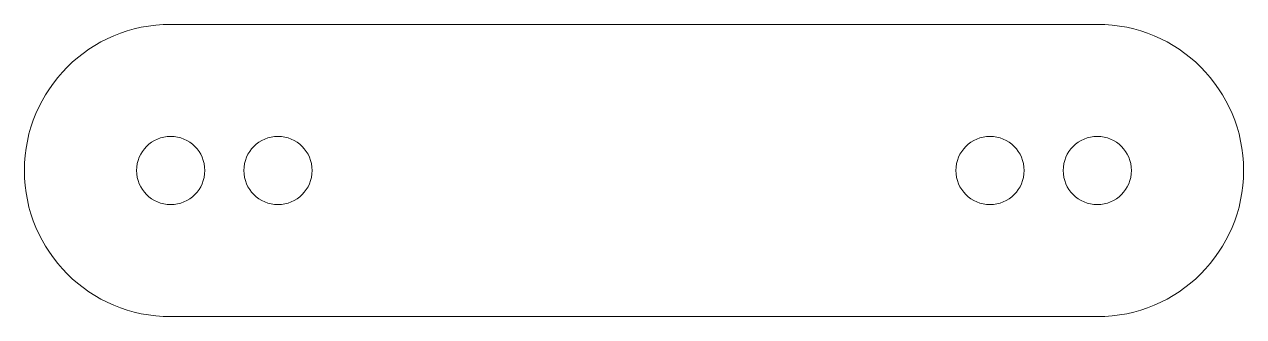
# Model space of a CAD drawing. Extents: x -31.2 to 31.2, y -7.5 to 7.5.
import ezdxf

# ---------------------------------------------------------------- set-up
doc = ezdxf.new("R2010")
doc.units = 0
doc.layers.get('0').update_dxf_attribs({"linetype": 'CONTINUOUS', "lineweight": 5, "true_color": 0xffffff})

# ---------------------------------------------------------------- blocks, each defined once
blk = doc.blocks.new('PAD012')
at = {"color": 0}
for p, q in [((-23.75, 7.5), (23.75, 7.5)), ((-23.75, -7.5), (23.75, -7.5))]:
    blk.add_line(p, q, dxfattribs=at)
for centre in [(-23.75, 0), (-18.25, 0), (18.25, 0), (23.75, 0)]:
    blk.add_circle(centre, 1.75, dxfattribs=at)
for centre, start, end in [((-23.75, 0), 90, -90), ((23.75, 0), -90, 90)]:
    blk.add_arc(centre, 7.5, start, end, dxfattribs=at)

msp = doc.modelspace()

# ---------------------------------------------------------------- block references
at = {"color": 0}
msp.add_blockref('PAD012', (0, 0), dxfattribs=at)

doc.saveas('drawing.dxf')
